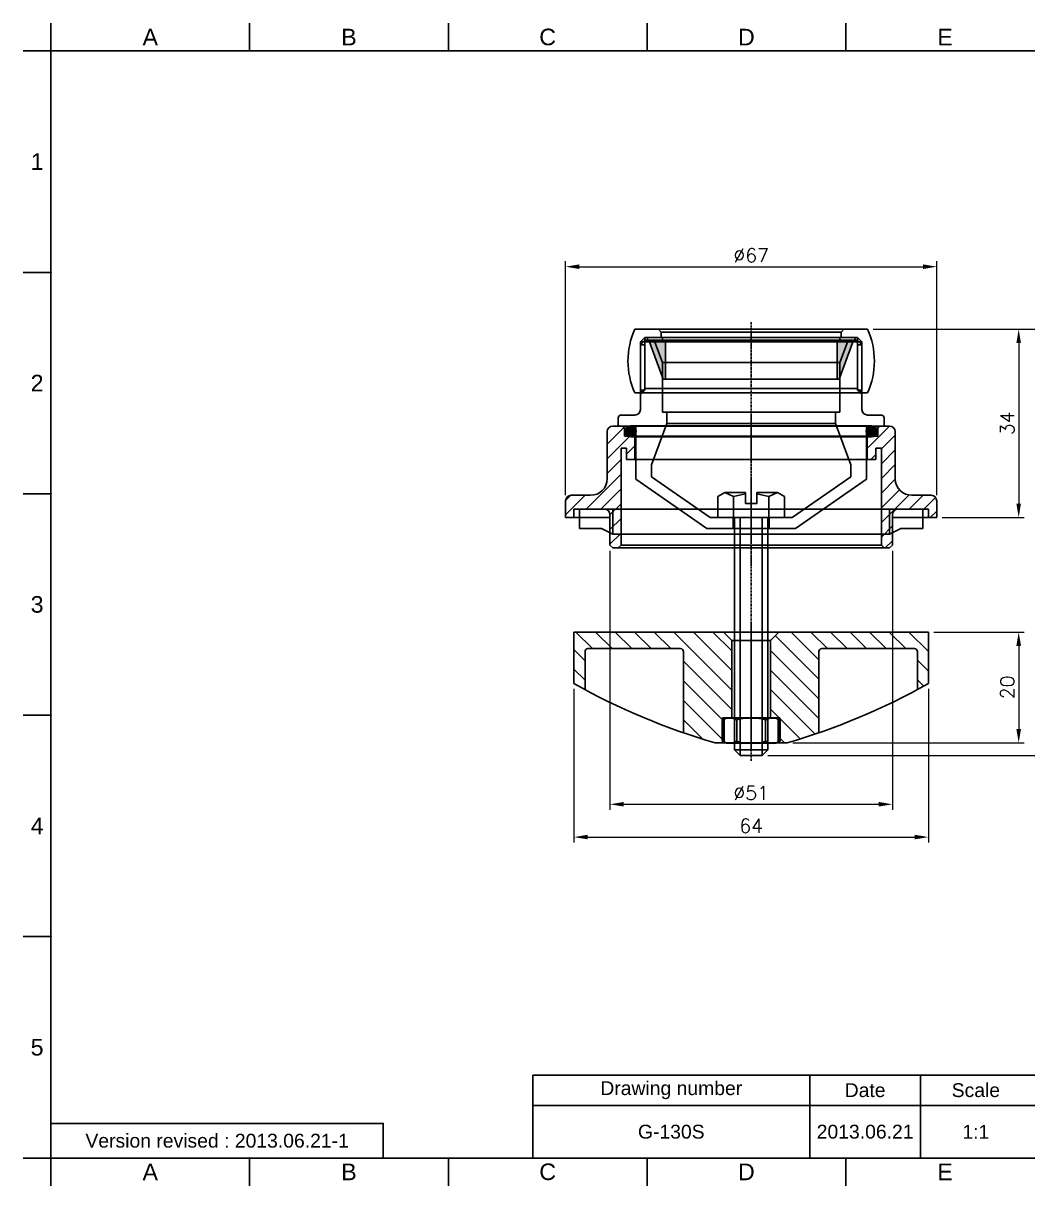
# Model space of a CAD drawing. Header units: millimetres. Extents: x 2448 to 4464, y 45 to 865.
# Drawn here: x 2447.8 to 2629.2, y 45 to 255 of the extents above; entities that cross this region are included whole.
import ezdxf

# ---------------------------------------------------------------- set-up
doc = ezdxf.new("R2010")
doc.units = ezdxf.units.MM
doc.header["$LTSCALE"] = 0.1
for name, pattern in [('Amconstr', [9999, 9999, 0]), ('CENTER', [0.6, 0.375, -0.075, 0.075, -0.075]), ('CENTERX2', [101.6, 63.5, -12.7, 12.7, -12.7])]:
    doc.linetypes.add(name, pattern=pattern)
for name, color, linetype in [('DIM', 3, 'Continuous'), ('FORM', 7, 'Continuous'), ('TEXT', 2, 'Continuous')]:
    doc.layers.add(name, color=color, linetype=linetype)
doc.styles.add('ROMANS', font='romans')
doc.styles.get("Standard").update_dxf_attribs({"font": 'arial_0.ttf'})

# ---------------------------------------------------------------- blocks, each defined once
blk = doc.blocks.new('dsdaadad')
h = blk.add_hatch()
h.set_pattern_fill('ANSI31', color=3, scale=15, style=0)
h.set_pattern_definition([(45, (-4931.2073, 230.5343), (-1.3258252, 1.3258252), [])])
h.paths.add_polyline_path([(23.5, -9.83), (24, -10.33), (25, -10.33), (25.5, -9.83), (25.5, -4.33, -0.414214), (26.5, -3.33), (32, -3.33), (32, -4.83), (33.5, -4.83), (33.5, -1.83, 0.414214), (32.5, -0.83), (29, -0.83, -0.414214), (26, 2.17), (26, 5.67), (24.29, 5.67, -0.124222), (23.5, 4.41)])
h.paths.add_polyline_path([(26, 8.17), (23.99, 8.17, -0.136664), (24.43, 6.6, -0.077556), (24.29, 5.67), (26, 5.67)])
h.paths.add_polyline_path([(23.99, 8.17), (26, 8.17), (26, 10.67, 0.414214), (25, 11.67), (23.35, 11.67, 0.414214), (22.85, 11.17), (22.85, 9.87), (21.1, 9.87), (21.1, 9.63, -0.288246)])
h.paths.add_polyline_path([(21.1, 9.63), (21.1, 8.67), (21.1, 6.17), (20.8, 5.67), (21.1, 5.67), (22.5, 5.67), (22.5, 8.17), (23, 8.17, -0.414214), (23.5, 7.67), (23.5, 5.67), (24.29, 5.67, 0.077556), (24.43, 6.6, 0.442335)])
h.paths.add_polyline_path([(23.5, 4.41, 0.124222), (24.29, 5.67), (23.5, 5.67)])
h.paths.add_polyline_path([(-23.5, 7.67, -0.414214), (-23, 8.17), (-22.5, 8.17), (-22.5, 5.67), (-20.8, 5.67), (-21.1, 6.17), (-21.1, 8.67), (-21.1, 9.87), (-22.85, 9.87), (-22.85, 11.17, 0.414214), (-23.35, 11.67), (-23.45, 11.67), (-25, 11.67, 0.414214), (-26, 10.67), (-26, 2.17, -0.414214), (-29, -0.83), (-32.5, -0.83, 0.414214), (-33.5, -1.83), (-33.5, -4.83), (-32, -4.83), (-32, -3.33), (-26.5, -3.33, -0.414214), (-25.5, -4.33), (-25.5, -9.83), (-25, -10.33), (-24, -10.33), (-23.5, -9.83)])
at = {"color": 1, "linetype": 'CENTER'}
blk.add_line((0, -13.42), (0, 13.42), dxfattribs=at)
for p, q in [((-26, 2.17), (-26, 10.67)), ((-24.5, 11.67), (0, 11.67)), ((25, 11.67), (0, 11.67)), ((26, 2.17), (26, 10.67)), ((-32.5, -0.83), (-29, -0.83)), ((32.5, -0.83), (29, -0.83)), ((-32, -3.33), (-26.5, -3.33)), ((32, -3.33), (26.5, -3.33)), ((-33.5, -4.83), (-25.5, -4.83)), ((-25.5, -9.83), (-25.5, -4.33)), ((25.5, -9.83), (25.5, -4.33)), ((33.5, -4.83), (25.5, -4.83)), ((-25.5, -9.83), (-25, -10.33)), ((-25, -10.33), (-24, -10.33)), ((-23.5, -9.83), (-24, -10.33)), ((25, -10.33), (-24, -10.33)), ((-23.5, -9.83), (0, -9.83)), ((23.5, -9.83), (0, -9.83)), ((23.5, -9.83), (24, -10.33)), ((25.5, -9.83), (25, -10.33))]:
    blk.add_line(p, q)
at = {"color": 7}
for p, q in [((-23.45, 11.67), (-25, 11.67)), ((-23.45, 11.67), (-23.35, 11.67)), ((23.45, 11.67), (-23.45, 11.67)), ((-22.85, 11.17), (-22.85, 9.87)), ((22.85, 11.17), (22.85, 9.87)), ((23.45, 11.67), (23.35, 11.67)), ((-21.1, 9.87), (-22.85, 9.87)), ((21.2, 9.87), (-21.1, 9.87)), ((-20.98, 8.67), (-20.98, 5.67)), ((-20.98, 8.67), (-20.98, 9.87)), ((20.97, 8.67), (20.97, 9.87)), ((20.97, 8.67), (20.97, 5.67)), ((21.1, 9.87), (22.85, 9.87)), ((-23.5, -9.83), (-23.5, 7.67)), ((-22.5, 7.67), (-23.5, 7.67)), ((-22.5, 7.67), (-22.5, 5.67)), ((22.5, 7.67), (23.5, 7.67)), ((22.5, 7.67), (22.5, 5.67)), ((23.5, -9.83), (23.5, 7.67)), ((-20.8, 5.67), (-22.5, 5.67)), ((-20.8, 5.67), (21, 5.67)), ((21, 5.67), (22.5, 5.67)), ((-33.5, -4.83), (-33.5, -1.83)), ((33.5, -4.83), (33.5, -1.83)), ((-32, -4.83), (-32, -3.33)), ((32, -4.83), (32, -3.33))]:
    blk.add_line(p, q, dxfattribs=at)
for centre, radius, start, end in [((-25, 10.67), 1, 90, 180), ((-23.35, 11.17), 0.5, 360, 90), ((23.35, 11.17), 0.5, 90, 180), ((25, 10.67), 1, 0, 90), ((-32.5, -1.83), 1, 90, 180), ((32.5, -1.83), 1, 360, 90)]:
    blk.add_arc(centre, radius, start, end, dxfattribs=at)
for centre, radius, start, end in [((-29, 2.17), 3, 270, 0), ((29, 2.17), 3, 180, 270), ((-26.5, -4.33), 1, 0, 90), ((26.5, -4.33), 1, 90, 180)]:
    blk.add_arc(centre, radius, start, end)
blk = doc.blocks.new('FDSFEW')
at = {"color": 1, "linetype": 'CENTER'}
blk.add_line((0, -2.02), (0, 35.94), dxfattribs=at)
at = {"color": 4}
for p, q in [((-20, 33.2), (-19.2, 34)), ((0, 34), (-19.2, 34)), ((-19.2, 34), (-19.2, 25)), ((-17.38, 33.68), (-16, 30)), ((0, 34), (19.2, 34)), ((17.38, 33.68), (16, 30)), ((19.2, 34), (19.2, 25)), ((20, 33.2), (19.2, 34)), ((-20, 33.2), (-20, 21.5)), ((-20, 33.2), (-19.2, 33.2)), ((20, 33.2), (19.2, 33.2)), ((20, 33.2), (20, 21.5)), ((-16, 30), (-16, 21)), ((-16, 30), (16, 30)), ((16, 30), (16, 21)), ((-19.2, 25), (-20, 24.2)), ((-19.2, 25), (-20, 25)), ((19.2, 25), (20, 24.2)), ((19.2, 25), (20, 25)), ((-24, 20), (-24, 18.5)), ((-21, 20.5), (-23.5, 20.5)), ((-15.25, 19), (-18, 11.5)), ((0, 21), (-16, 21)), ((-15.25, 21), (-15.25, 19)), ((0, 19), (-15.25, 19)), ((0, 21), (16, 21)), ((0, 19), (15.25, 19)), ((15.25, 21), (15.25, 19)), ((15.25, 19), (18, 11.5)), ((21, 20.5), (23.5, 20.5)), ((24, 20), (24, 18.5)), ((-20.85, 18.5), (-24, 18.5)), ((-20.85, 18.5), (-20.85, 8.9)), ((20.85, 18.5), (24, 18.5)), ((20.85, 18.5), (20.85, 8.9)), ((-20.85, 12), (-20.85, 9)), ((-18, 9.36), (-18, 11.5)), ((18, 9.36), (18, 11.5)), ((-20.85, 8.9), (-8, 0)), ((-18, 9.36), (-7.38, 2)), ((18, 9.36), (7.38, 2)), ((20.85, 8.9), (8, 0)), ((0, 0), (-8, 0)), ((-7.38, 2), (7.38, 2)), ((-3.25, 2), (-3.25, 0)), ((0, 0), (8, 0)), ((3.25, 2), (3.25, 0))]:
    blk.add_line(p, q, dxfattribs=at)
for centre, radius, start, end in [((-17.85, 33.5), 0.5, 20.556, 90), ((17.85, 33.5), 0.5, 90, 159.444), ((-21, 21.5), 1, 270, 360), ((21, 21.5), 1, 180, 270), ((-23.5, 20), 0.5, 90, 180), ((23.5, 20), 0.5, 0, 90)]:
    blk.add_arc(centre, radius, start, end, dxfattribs=at)
blk = doc.blocks.new('SFSFSFWERW')
at = {"color": 1, "linetype": 'CENTER'}
blk.add_line((0, 0), (0, 2.66), dxfattribs=at)
at = {"color": 6}
for p, q in [((18.75, 1.61), (-18.75, 1.61)), ((-18.75, 1.61), (-18.75, 1.11)), ((-18.75, 1.11), (18.75, 1.11)), ((-16, 1.61), (-16, 1.11)), ((16, 1.11), (16, 1.61)), ((18.75, 1.11), (18.75, 1.61))]:
    blk.add_line(p, q, dxfattribs=at)
blk = doc.blocks.new('SFSFWERWRWR')
at = {"color": 1, "linetype": 'CENTER'}
blk.add_line((0, 2.78), (0, -11.21), dxfattribs=at)
at = {"color": 11}
for p, q in [((0, 1.5), (-21, 1.5)), ((-20, -0.8), (-19.2, 0)), ((19.2, 0), (-19.2, 0)), ((-19.2, 0), (-19.2, -9.2)), ((-16.75, 1.5), (-16.25, 1)), ((-16.25, 1), (-16.25, 0)), ((-16.25, 1), (16.25, 1)), ((21, 1.5), (0, 1.5)), ((16.25, 1), (16.75, 1.5)), ((16.25, 1), (16.25, 0)), ((19.2, 0), (20, -0.8)), ((19.2, 0), (19.2, -9.2)), ((20, -0.8), (-20, -0.8)), ((-20, -0.8), (-20, -10)), ((20, -0.8), (20, -10)), ((-21, -10), (21, -10)), ((-19.2, -9.2), (-20, -10)), ((-19.2, -9.2), (19.2, -9.2)), ((19.2, -9.2), (20, -10))]:
    blk.add_line(p, q, dxfattribs=at)
for centre, start, end in [((-8.4, -4.25), 155.4705, 204.5295), ((8.4, -4.25), 335.4705, 24.5295)]:
    blk.add_arc(centre, 13.85, start, end, dxfattribs=at)
blk = doc.blocks.new('SFSFSERWR')
h = blk.add_hatch()
h.set_pattern_fill('ANSI31', color=3, style=0)
h.set_pattern_definition([(45, (-642.57676, -504.37407), (-0.088388348, 0.088388348), [])])
h.paths.add_polyline_path([(22.75, 1, 1), (20.75, 1, 1)])
h.paths.add_polyline_path([(-20.75, 1, 1), (-22.75, 1, 1)])
at = {"color": 1, "linetype": 'CENTER'}
blk.add_line((0, -2), (0, 4.36), dxfattribs=at)
at = {"color": 3}
for p, q in [((21.75, 2), (-21.75, 2)), ((-21.75, 0), (21.75, 0))]:
    blk.add_line(p, q, dxfattribs=at)
for centre in [(-21.75, 1), (21.75, 1)]:
    blk.add_circle(centre, 1, dxfattribs=at)
blk = doc.blocks.new('sfserwrwrwr')
at = {"color": 6}
for p, q in [((-25, 2.45), (-27, 1.45)), ((25, 2.45), (-25, 2.45)), ((-25, 2.45), (-25, -2.05)), ((27, 1.45), (25, 2.45)), ((25, 2.45), (25, -2.05)), ((-31, 1.45), (-27, 1.45)), ((-31, 1.45), (-31, -2.05)), ((27, 1.45), (31, 1.45)), ((31, -2.05), (31, 1.45)), ((-31, -2.05), (31, -2.05))]:
    blk.add_line(p, q, dxfattribs=at)
at = {"color": 1, "linetype": 'CENTER'}
blk.add_line((0, 3.96), (0, -3.96), dxfattribs=at)
blk = doc.blocks.new('deqeq231313')
h = blk.add_hatch(color=256)
h.paths.add_polyline_path([(5.89, 2.81), (5.89, -4.19), (6.27, -4.19), (8.89, 2.81)])
h.paths.add_polyline_path([(-25.11, 2.81), (-28.11, 2.81), (-25.48, -4.19), (-25.11, -4.19)])
for p, q in [((-28.11, 2.81), (8.89, 2.81)), ((-25.48, -4.19), (-28.11, 2.81)), ((-25.11, 2.81), (-25.11, -4.19)), ((5.89, 2.81), (5.89, -4.19)), ((6.27, -4.19), (8.89, 2.81)), ((-25.48, -4.19), (6.27, -4.19))]:
    blk.add_line(p, q)
at = {"color": 1, "linetype": 'CENTER'}
blk.add_line((-9.61, 3.7), (-9.61, -6.1), dxfattribs=at)
blk = doc.blocks.new('adaweqeqe')
at = {"color": 1, "linetype": 'CENTER', "ltscale": 0.2}
blk.add_line((2, 23.3), (2, -25.99), dxfattribs=at)
at = {"color": 1, "linetype": 'Amconstr', "ltscale": 0.2}
for p, q in [((-4, 21.75), (-2.76, 22.46)), ((-4, 21.75), (-4, 17.96)), ((-2.76, 22.46), (1, 22.46)), ((-2.76, 22.46), (-1.17, 21.75)), ((-1.17, 21.75), (1, 22.24)), ((-1.17, 21.75), (-1.17, 17.96)), ((1, 20.46), (1, 22.46)), ((6.76, 22.46), (3, 22.46)), ((3, 20.46), (3, 22.46)), ((5.17, 21.75), (3, 22.24)), ((6.76, 22.46), (5.17, 21.75)), ((5.17, 21.75), (5.17, 17.96)), ((8, 21.75), (6.76, 22.46)), ((8, 21.75), (8, 17.96)), ((1, 20.46), (2, 20.46)), ((3, 20.46), (2, 20.46)), ((-4, 17.96), (2, 17.96)), ((-1, 17.96), (-1, -24.04)), ((0, -25.04), (0, 17.96)), ((8, 17.96), (2, 17.96)), ((4, -25.04), (4, 17.96)), ((5, 17.96), (5, -24.04)), ((-1, -24.04), (0, -25.04)), ((-1, -24.04), (5, -24.04)), ((0, -25.04), (4, -25.04)), ((4, -25.04), (5, -24.04))]:
    blk.add_line(p, q, dxfattribs=at)
blk = doc.blocks.new('daaweqeqe')
at = {"color": 4}
for p, q in [((-11.02, 19.55), (-11.89, 19.05)), ((-11.89, 15.05), (-11.89, 19.05)), ((-10.17, 19.55), (-11.02, 19.55)), ((-6.11, 19.55), (-10.17, 19.55)), ((-9, 15.05), (-9, 19.05)), ((-6.11, 19.55), (-2.06, 19.55)), ((-3.23, 15.05), (-3.23, 19.05)), ((-2.06, 19.55), (-1.21, 19.55)), ((-1.21, 19.55), (-0.34, 19.05)), ((-0.34, 15.05), (-0.34, 19.05)), ((-11.02, 14.55), (-11.89, 15.05)), ((-10.17, 14.55), (-11.02, 14.55)), ((-10.17, 14.55), (-6.11, 14.55)), ((-6.11, 14.55), (-2.06, 14.55)), ((-2.06, 14.55), (-1.21, 14.55)), ((-1.21, 14.55), (-0.34, 15.05))]:
    blk.add_line(p, q, dxfattribs=at)
at = {"color": 1, "linetype": 'CENTER'}
blk.add_line((-6.11, 13.44), (-6.11, 20.81), dxfattribs=at)
at = {"color": 4}
for centre, major_axis, ratio, start_param, end_param in [((-10.44, 19.05), (1.44, 0), 0.352767, 0, 1.380671), ((-6.11, 15.05), (2.89, 0), 0.173205, 3.141593, 6.283185), ((-1.78, 15.05), (-1.44, 0), 0.352767, 0, 1.380671)]:
    blk.add_ellipse(centre, major_axis=major_axis, ratio=ratio, start_param=start_param, end_param=end_param, dxfattribs=at)
at = {"color": 4, "extrusion": (0, 0, -1)}
for centre, major_axis, ratio, start_param, end_param in [((-6.11, 19.05), (2.89, 0), 0.173205, 3.141593, 6.283185), ((-1.78, 19.05), (-1.44, 0), 0.352767, 0, 1.380671), ((-10.44, 15.05), (1.44, 0), 0.352767, 0, 1.380671)]:
    blk.add_ellipse(centre, major_axis=major_axis, ratio=ratio, start_param=start_param, end_param=end_param, dxfattribs=at)
blk = doc.blocks.new('asffwerwrwr')
at = {"color": 1, "linetype": 'CENTER'}
blk.add_line((-19.56, 16.93), (-19.56, -5.92), dxfattribs=at)
at = {"color": 6}
for p, q in [((-51.56, 15.39), (12.44, 15.39)), ((-51.56, 6.1), (-51.56, 15.39)), ((-51.21, 15.39), (-48.21, 12.39)), ((-47.68, 15.39), (-44.68, 12.39)), ((-44.14, 15.39), (-41.14, 12.39)), ((-40.61, 15.39), (-37.61, 12.39)), ((-37.07, 15.39), (-34.07, 12.39)), ((-33.53, 15.39), (-23.06, 4.92)), ((-30, 15.39), (-23.06, 8.46)), ((-26.46, 15.39), (-23.06, 11.99)), ((-23.06, 13.89), (-24.56, 15.39)), ((-14.56, 15.39), (-16.06, 13.89)), ((-15.21, 14.75), (-7.33, 6.87)), ((-12.32, 15.39), (-7.33, 10.4)), ((-8.79, 15.39), (-5.79, 12.39)), ((-5.25, 15.39), (-2.25, 12.39)), ((-1.71, 15.39), (1.29, 12.39)), ((1.82, 15.39), (4.82, 12.39)), ((5.36, 15.39), (8.36, 12.39)), ((8.89, 15.39), (12.44, 11.85)), ((12.44, 6.1), (12.44, 15.39)), ((-23.06, 13.89), (-23.06, -0.11)), ((-16.06, 13.89), (-23.06, 13.89)), ((-16.06, 13.89), (-16.06, -0.11)), ((-51.56, 12.21), (-49.56, 10.21)), ((-49.56, 5), (-49.56, 11.89)), ((-49.06, 12.39), (-32.3, 12.39)), ((-31.8, -2.8), (-31.8, 11.89)), ((-16.06, 12.07), (-7.33, 3.33)), ((-7.33, -2.8), (-7.33, 11.89)), ((9.94, 12.39), (-6.83, 12.39)), ((10.44, 5), (10.44, 11.89)), ((-51.56, 8.67), (-49.56, 6.67)), ((-31.8, 10.12), (-23.06, 1.39)), ((-16.06, 8.53), (-7.33, -0.2)), ((10.44, 10.31), (12.44, 8.31)), ((-31.8, 6.59), (-24.76, -0.45)), ((10.44, 6.78), (11.59, 5.63)), ((-16.06, 4.99), (-8.03, -3.04)), ((-31.8, 3.05), (-24.76, -3.99)), ((-16.06, 1.46), (-14.5, -0.11)), ((-31.8, -0.49), (-28.36, -3.92)), ((-24.76, -0.11), (-14.37, -0.11)), ((-24.76, -4.61), (-24.76, -0.11)), ((-24.46, -4.61), (-24.46, -0.11)), ((-14.67, -4.61), (-14.67, -0.11)), ((-14.37, -4.61), (-14.37, -0.11)), ((-14.37, -0.23), (-10.7, -3.9)), ((-14.37, -3.77), (-13.53, -4.61)), ((-26.06, -4.61), (-13.06, -4.61))]:
    blk.add_line(p, q, dxfattribs=at)
for centre, radius, start, end in [((-49.06, 11.89), 0.5, 90, 180), ((-32.3, 11.89), 0.5, 360, 90), ((-6.83, 11.89), 0.5, 90, 180), ((9.94, 11.89), 0.5, 0, 90), ((6.62, 108.91), 118.13, 240.4934, 253.9389), ((-45.75, 108.91), 118.13, 286.0611, 299.5066)]:
    blk.add_arc(centre, radius, start, end, dxfattribs=at)

msp = doc.modelspace()

# ---------------------------------------------------------------- linework, layer by layer
msp.add_line((2539.84, 65.05), (2539.84, 50.05))
at = {"layer": 'DIM', "lineweight": 13}
for p, q in [((2545.77, 169.77), (2545.77, 212.07)), ((2548.27, 211.07), (2610.27, 211.07)), ((2612.77, 169.77), (2612.77, 212.07)), ((2601.27, 199.77), (2628.57, 199.77)), ((2601.27, 199.77), (2646.61, 199.77)), ((2627.57, 197.27), (2627.57, 168.27)), ((2613.77, 165.77), (2628.57, 165.77)), ((2553.77, 159.77), (2553.77, 112.96)), ((2604.77, 159.77), (2604.77, 112.96)), ((2612.27, 145.07), (2628.57, 145.07)), ((2627.57, 142.57), (2627.57, 127.57)), ((2547.27, 134.79), (2547.27, 107.03)), ((2611.27, 134.79), (2611.27, 107.03)), ((2586.77, 125.07), (2628.57, 125.07)), ((2582.27, 122.77), (2646.61, 122.77)), ((2556.27, 113.96), (2602.27, 113.96)), ((2549.77, 108.03), (2608.77, 108.03))]:
    msp.add_line(p, q, dxfattribs=at)
at = {"layer": 'DIM'}
for points in [[(2548.27, 211.49), (2548.27, 210.65), (2545.77, 211.07)], [(2610.27, 211.49), (2610.27, 210.65), (2612.77, 211.07)], [(2627.15, 197.27), (2627.98, 197.27), (2627.57, 199.77)], [(2627.15, 168.27), (2627.98, 168.27), (2627.57, 165.77)], [(2627.15, 142.57), (2627.99, 142.57), (2627.57, 145.07)], [(2627.15, 127.57), (2627.99, 127.57), (2627.57, 125.07)], [(2556.27, 114.38), (2556.27, 113.55), (2553.77, 113.96)], [(2602.27, 114.38), (2602.27, 113.55), (2604.77, 113.96)], [(2549.77, 108.45), (2549.77, 107.62), (2547.27, 108.03)], [(2608.77, 108.45), (2608.77, 107.62), (2611.27, 108.03)]]:
    msp.add_solid(points, dxfattribs=at)
at = {"layer": 'FORM'}
for p, q in [((2452.84, 250.05), (2452.84, 255.05)), ((2488.71, 250.05), (2488.71, 255.05)), ((2524.59, 250.05), (2524.59, 255.05)), ((2560.46, 250.05), (2560.46, 255.05)), ((2596.34, 250.05), (2596.34, 255.05)), ((2452.84, 250.05), (2447.84, 250.05)), ((2739.84, 250.05), (2452.84, 250.05)), ((2452.84, 250.05), (2452.84, 50.05)), ((2452.84, 210.05), (2447.84, 210.05)), ((2452.84, 170.05), (2447.84, 170.05)), ((2452.84, 130.05), (2447.84, 130.05)), ((2452.84, 90.05), (2447.84, 90.05)), ((2539.84, 65.05), (2739.84, 65.05)), ((2589.84, 50.05), (2589.84, 65.05)), ((2589.84, 50.05), (2589.84, 65.05)), ((2609.84, 50.05), (2609.84, 65.05)), ((2539.84, 59.55), (2679.84, 59.55)), ((2452.84, 50.05), (2447.84, 50.05)), ((2452.84, 50.05), (2739.84, 50.05)), ((2452.84, 50.05), (2452.84, 45.05)), ((2452.84, 50.05), (2477.84, 50.05)), ((2488.71, 50.05), (2488.71, 45.05)), ((2524.59, 50.05), (2524.59, 45.05)), ((2560.46, 50.05), (2560.46, 45.05)), ((2596.34, 50.05), (2596.34, 45.05))]:
    msp.add_line(p, q, dxfattribs=at)
msp.add_lwpolyline([(2452.84, 50.05), (2512.84, 50.05), (2512.84, 56.3), (2452.84, 56.3)], close=True, dxfattribs=at)
for p in [(2452.84, 210.05), (2452.84, 170.05), (2452.84, 130.05), (2452.84, 90.05), (2488.71, 50.05)]:
    msp.add_point(p, dxfattribs=at)

# ---------------------------------------------------------------- block references
for name, p in [('FDSFEW', (2579.27, 163.77)), ('SFSFWERWRWR', (2579.27, 198.27)), ('SFSFSFWERW', (2579.27, 196.66)), ('deqeq231313', (2588.88, 194.97)), ('dsdaadad', (2579.27, 170.6)), ('SFSFSERWR', (2579.27, 180.34)), ('adaweqeqe', (2577.27, 147.81)), ('asffwerwrwr', (2598.83, 129.68))]:
    msp.add_blockref(name, p)
at = {"xscale": -1, "rotation": 180}
msp.add_blockref('sfserwrwrwr', (2579.27, 165.23), dxfattribs=at)
at = {"xscale": 0.9039999999999964, "yscale": 0.9039999999999964, "zscale": 0.9039999999999964}
msp.add_blockref('daaweqeqe', (2584.79, 111.85), dxfattribs=at)

# ---------------------------------------------------------------- texts
at = {"layer": 'DIM', "char_height": 2.5, "attachment_point": 5, "style": 'ROMANS'}
for s, insert in [('\\A1;%%C67', (2579.27, 213.12)), ('\\A1;%%C51', (2579.27, 116.01)), ('\\A1;64', (2579.27, 110.08))]:
    msp.add_mtext(s, dxfattribs=dict(at, insert=insert))
at = {"layer": 'DIM', "char_height": 2.5, "attachment_point": 5, "rotation": 90, "style": 'ROMANS'}
for s, insert in [('\\A1;34', (2625.52, 182.77)), ('\\A1;20', (2625.52, 135.07))]:
    msp.add_mtext(s, dxfattribs=dict(at, insert=insert))
at = {"layer": 'FORM', "char_height": 3, "attachment_point": 5}
for s, width, insert in [('C', 5, (2542.52, 252.55)), ('A', 5, (2470.77, 252.55)), ('B', 5, (2506.65, 252.55)), ('D', 5, (2578.4, 252.55)), ('E', 5, (2614.27, 252.55)), ('1', 40, (2450.34, 230.05)), ('2', 40, (2450.34, 190.05)), ('3', 40, (2450.34, 150.05)), ('4', 40, (2450.34, 110.05)), ('5', 40, (2450.34, 70.05)), ('A', 5, (2470.77, 47.55)), ('B', 5, (2506.65, 47.55)), ('C', 5, (2542.52, 47.55)), ('D', 5, (2578.4, 47.55)), ('E', 5, (2614.27, 47.55))]:
    msp.add_mtext_dynamic_manual_height_columns(s, width=width, gutter_width=12.5, heights=[0], dxfattribs=dict(at, insert=insert))
at = {"layer": 'TEXT', "char_height": 2.5, "attachment_point": 5}
for s, width, insert in [('Drawing number', 50, (2564.84, 62.3)), ('Date', 20, (2599.84, 62.3)), ('Scale', 20, (2619.84, 62.3)), ('2013.06.21', 20, (2599.84, 54.8)), ('1:1', 20, (2619.84, 54.8)), ('Version revised : 2013.06.21-1', 60, (2482.84, 53.17))]:
    msp.add_mtext_dynamic_manual_height_columns(s, width=width, gutter_width=12.5, heights=[0], dxfattribs=dict(at, insert=insert))
at = {"layer": 'TEXT', "linetype": 'CENTERX2', "insert": (2564.84, 54.8), "char_height": 2.5, "attachment_point": 5}
msp.add_mtext_dynamic_manual_height_columns('G-130S', width=49.9939, gutter_width=12.5, heights=[0], dxfattribs=at)

doc.saveas('drawing.dxf')
